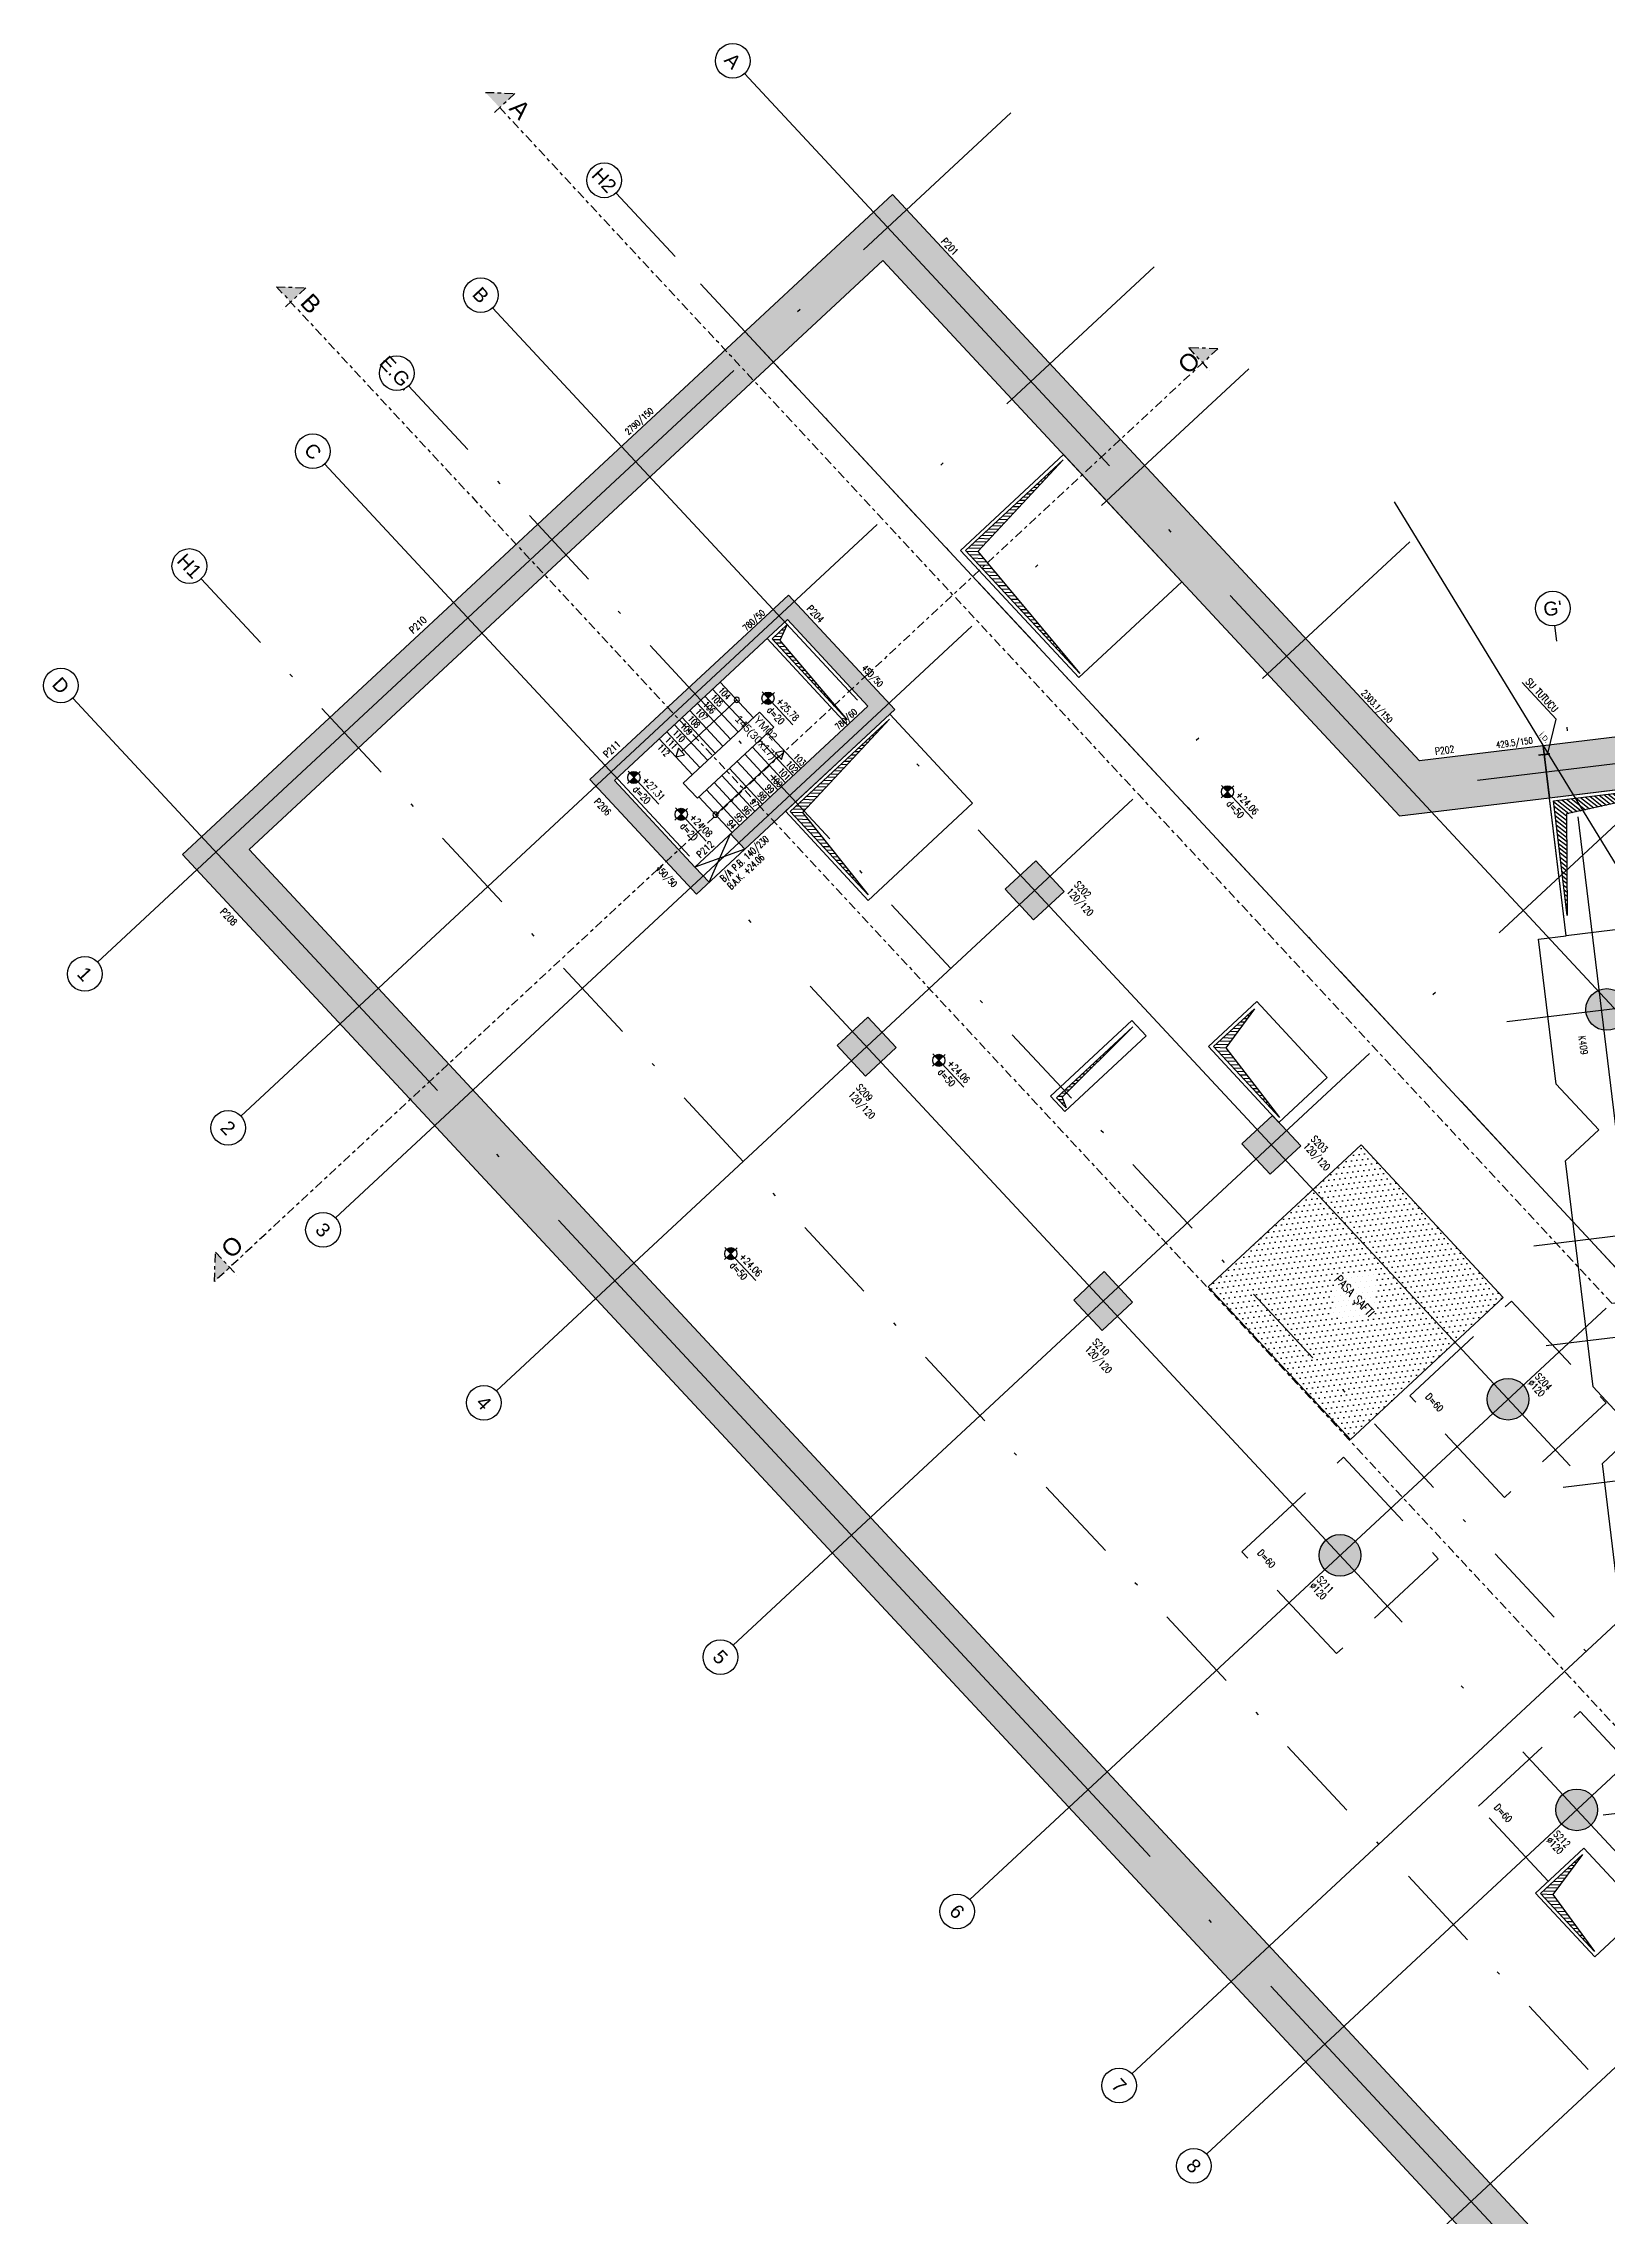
# Model space of a CAD drawing. Header units: millimetres. Extents: x 400392 to 401374, y 4543900 to 4544115.
# Drawn here: x 400391.6 to 400436.6, y 4544052.4 to 4544115 of the extents above; entities that cross this region are included whole.
import ezdxf
from ezdxf.enums import TextEntityAlignment as Align

# ---------------------------------------------------------------- set-up
doc = ezdxf.new("R2010")
doc.units = ezdxf.units.MM
for name, pattern in [('ACAD_ISO05W100', [33, 24, -3, 0, -3, 0, -3]), ('AKS', [3, 2.5, -0.25, 0, -0.25]), ('CENTER', [2, 1.25, -0.25, 0.25, -0.25]), ('CIZGI', [0.4, 0.25, -0.15]), ('CONTINU', [0]), ('DASHDOT2', [0.5, 0.25, -0.125, 0, -0.125]), ('HIDDEN', [0.375, 0.25, -0.125])]:
    doc.linetypes.add(name, pattern=pattern)
doc.layers.add('A-DETL', color=90, linetype='Continuous', lineweight=15)
for name, color, linetype in [('aks prota', 2, 'AKS'), ('boşluk prota', 2, 'Continuous'), ('boşluk taraması prota', 252, 'Continuous'), ('caks prota', 4, 'Continuous'), ('iderzi_PROTA', 3, 'Continuous'), ("İbrahim'in yazı aks", 151, 'Continuous'), ('kesit tarama prota', 252, 'Continuous'), ('kiriş prota', 6, 'Continuous'), ('kolon prota', 1, 'Continuous'), ('kolon tarama prota', 252, 'Continuous'), ('lkolon prota', 4, 'Continuous'), ('lperde prota', 4, 'Continuous'), ('merdiven prota', 2, 'Continuous'), ('metraj prota', 2, 'Continuous'), ('not yazısı prota', 6, 'Continuous'), ('not çizgisi prota', 4, 'Continuous'), ('perde prota', 1, 'Continuous'), ('PRT-AL-TUNEL_EKSENI', 14, 'DASHDOT2'), ('PRT-MI-ad_dim', 8, 'Continuous'), ('prt-s-taxis', 7, 'Continuous'), ('skesit prota', 7, 'Continuous'), ('st-s_kolon tarama', 252, 'Continuous'), ('st-s_level (kot)', 6, 'Continuous'), ('st-s_levelmark (kot işareti)', 4, 'Continuous'), ('st_s_not çizgisi', 4, 'CIZGI'), ('st_s_su tutucu', 2, 'Continuous'), ('st_s_ölçü', 4, 'Continuous'), ('taks prota', 7, 'Continuous'), ('temel prota', 6, 'Continuous'), ('tkesit prota', 7, 'Continuous'), ('tkolon prota', 6, 'Continuous'), ('tnot prota', 4, 'Continuous'), ('tperde prota', 6, 'Continuous')]:
    doc.layers.add(name, color=color, linetype=linetype)
doc.styles.add('AKS', font='romanstw.shx', dxfattribs={"height": 25})
doc.styles.add('Arial', font='Arial.ttf')
doc.styles.add('OLCU', font='romanstw.shx')
doc.styles.add('PRT-MI-a_Arial', font='Arial.ttf', dxfattribs={"height": 30})
doc.styles.add('TAKS', font='Arial Unicode.ttf')
doc.styles.add('text25_PROTA', font='Arial.ttf', dxfattribs={"height": 25})
doc.styles.add('TKIRIS', font='romanstw.shx')
doc.styles.add('tkolon', font='romanstw.shx')
doc.styles.add('TNOT', font='romanstw.shx', dxfattribs={"width": 0.8, "height": 250})
doc.styles.add('TSIMPLEX', font='romanstw.shx')
doc.dimstyles.new('1-50', dxfattribs={"dimtxt": 10, "dimasz": 4, "dimexe": 4, "dimexo": 8, "dimgap": 4, "dimtad": 1, "dimdec": 1, "dimrnd": 0.05, "dimzin": 9, "dimdsep": 46, "dimtxsty": 'OLCU', "dimblk1": 'OBLIQUE', "dimblk2": 'OBLIQUE', "dimsah": 1, "dimcen": 2, "dimdle": 4, "dimclrd": 4, "dimclre": 4, "dimclrt": 3, "dimadec": 1, "dimazin": 0, "dimtfac": 1, "dimtdec": 1, "dimtix": 1, "dimtmove": 2, "dimatfit": 3, "dimldrblk": 'OBLIQUE', "dimfxl": 1, "dimtvp": 1, "dimtolj": 1, "dimtzin": 1, "dimarcsym": 0})
pattern_1 = [(6.931826, (398997.36488, 4544993.93019), (0.059635541, 0.167169242), [0, -0.15875])]

# ---------------------------------------------------------------- blocks, each defined once
blk = doc.blocks.new('_Oblique')
at = {"layer": 'st_s_ölçü', "lineweight": -2}
blk.add_line((-0.5, -0.5), (0.5, 0.5), dxfattribs=at)
blk = doc.blocks.new('PLAN_KOT')
at = {"layer": 'st-s_levelmark (kot işareti)'}
h = blk.add_hatch(color=256, dxfattribs=at)
h.paths.add_polyline_path([(0, 17.5, 0.414214), (-17.5, 0), (0, 0)])
h.paths.add_polyline_path([(17.5, 0), (0, 0), (0, -17.5, 0.414214)])
for p, q in [((105, 0), (-25, 0)), ((0, 25), (0, -25))]:
    blk.add_line(p, q, dxfattribs=at)
blk.add_circle((0, 0), 17.5, dxfattribs=at)
at = {"layer": 'st-s_level (kot)', "color": 6, "style": 'OLCU', "width": 0.8}
for tag, p in [('KOT', (22.7, 9.8)), ('DÖŞEME_KALINLIĞI', (22.7, -27.6))]:
    blk.add_attdef(tag, p, '', height=20, dxfattribs=at)
blk = doc.blocks.new('*U91')
at = {"layer": 'metraj prota', "color": 4}
blk.add_lwpolyline([(-270, 0), (-247.5, 13), (-247.5, -13)], close=True, dxfattribs=at)
blk.add_lwpolyline([(0, 0), (-247.5, 0)], dxfattribs=at)
blk.add_circle((0, 0), 7.5, dxfattribs=at)
blk = doc.blocks.new('*U92')
at = {"layer": 'metraj prota', "color": 4}
blk.add_lwpolyline([(-240, 0), (-217.5, 13), (-217.5, -13)], close=True, dxfattribs=at)
blk.add_lwpolyline([(0, 0), (-217.5, 0)], dxfattribs=at)
blk.add_circle((0, 0), 7.5, dxfattribs=at)
blk = doc.blocks.new('D')
at = {"layer": 'st_s_su tutucu', "linetype": 'CONTINU', "ltscale": 0.2}
for p, q in [((-39988, 52508), (-39993, 52508)), ((-39993, 52508), (-39993, 52507)), ((-39993, 52507), (-39991, 52506)), ((-39993, 52449), (-39991, 52450)), ((-39993, 52448), (-39993, 52449)), ((-39988, 52448), (-39993, 52448)), ((-39991, 52499), (-39992, 52499)), ((-39992, 52499), (-39992, 52498)), ((-39992, 52498), (-39991, 52498)), ((-39991, 52489), (-39992, 52489)), ((-39992, 52489), (-39992, 52488)), ((-39992, 52488), (-39991, 52488)), ((-39991, 52479), (-39992, 52479)), ((-39992, 52479), (-39992, 52478)), ((-39992, 52478), (-39991, 52478)), ((-39992, 52468), (-39992, 52469)), ((-39992, 52469), (-39991, 52469)), ((-39991, 52468), (-39992, 52468)), ((-39992, 52458), (-39992, 52459)), ((-39992, 52459), (-39991, 52459)), ((-39991, 52458), (-39992, 52458)), ((-39991, 52506), (-39991, 52499)), ((-39991, 52498), (-39991, 52489)), ((-39991, 52488), (-39991, 52479)), ((-39991, 52469), (-39991, 52478)), ((-39991, 52459), (-39991, 52468)), ((-39991, 52450), (-39991, 52458)), ((-39990, 52506), (-39988, 52507)), ((-39990, 52499), (-39990, 52506)), ((-39989, 52499), (-39990, 52499)), ((-39990, 52489), (-39990, 52498)), ((-39990, 52498), (-39989, 52498)), ((-39989, 52489), (-39990, 52489)), ((-39990, 52479), (-39990, 52488)), ((-39990, 52488), (-39989, 52488)), ((-39989, 52479), (-39990, 52479)), ((-39990, 52478), (-39989, 52478)), ((-39990, 52478), (-39990, 52469)), ((-39990, 52469), (-39989, 52469)), ((-39989, 52468), (-39990, 52468)), ((-39990, 52468), (-39990, 52459)), ((-39990, 52459), (-39989, 52459)), ((-39989, 52458), (-39990, 52458)), ((-39990, 52458), (-39990, 52450)), ((-39990, 52450), (-39988, 52449)), ((-39989, 52498), (-39989, 52499)), ((-39989, 52488), (-39989, 52489)), ((-39989, 52478), (-39989, 52479)), ((-39989, 52469), (-39989, 52468)), ((-39989, 52459), (-39989, 52458)), ((-39988, 52507), (-39988, 52508)), ((-39988, 52449), (-39988, 52448))]:
    blk.add_line(p, q, dxfattribs=at)
blk = doc.blocks.new('Stair_Anotation')
at = {"color": 0, "style": 'PRT-MI-a_Arial'}
blk.add_attdef('M.ADI', text='', height=0.2, dxfattribs=at).set_placement((0, 0), align=Align.BOTTOM_CENTER)
blk.add_attdef('BAS.SAYI-(EN-RIHT)', text='', height=0.2, dxfattribs=at).set_placement((0, -0.08), align=Align.TOP_CENTER)

msp = doc.modelspace()

# ---------------------------------------------------------------- hatches: boundary and pattern name
at = {"layer": 'boşluk taraması prota', "ltscale": 2}
h = msp.add_hatch(dxfattribs=at)
h.set_pattern_fill('ANSI31', color=256, scale=0.03, angle=-47.07601, style=0)
h.set_pattern_definition([(357.923994, (399638.72009, 4544334.47911), (0.003450452, 0.095187483), [])])
h.paths.add_polyline_path([(400420.927, 4544102.976), (400418.478, 4544100.335), (400421.413, 4544096.83), (400418.123, 4544100.368)])
h = msp.add_hatch(dxfattribs=at)
h.set_pattern_fill('ANSI31', color=256, scale=0.03, angle=-47.07601, style=0)
h.set_pattern_definition([(357.923994, (399633.15085, 4544331.93906), (0.003450452, 0.095187483), [])])
h.paths.add_polyline_path([(400412.993, 4544098.237), (400412.775, 4544097.776), (400414.721, 4544095.498), (400412.554, 4544097.828)])
h = msp.add_hatch(dxfattribs=at)
h.set_pattern_fill('ANSI31', color=256, scale=0.03, angle=-47.07601, style=0)
h.set_pattern_definition([(357.923994, (399633.67819, 4544326.96695), (0.003450452, 0.095187483), [])])
h.paths.add_polyline_path([(400415.937, 4544095.512), (400413.436, 4544092.823), (400415.316, 4544090.453), (400413.081, 4544092.856)])
h = msp.add_hatch(dxfattribs=at)
h.set_pattern_fill('ANSI31', color=256, scale=0.03, angle=-83.07601, style=0)
h.set_pattern_definition([(321.923994, (399942.09263, 4544740.68775), (0.058741273, 0.074980167), [])])
h.paths.add_polyline_path([(400439.695, 4544093.732), (400435.411, 4544092.785), (400435.437, 4544089.861), (400435.036, 4544093.167)])
h = msp.add_hatch(dxfattribs=at)
h.set_pattern_fill('ANSI31', color=256, scale=0.03, angle=-47.07601, style=0)
h.set_pattern_definition([(357.923994, (399645.85634, 4544320.19837), (0.003450452, 0.095187483), [])])
h.paths.add_polyline_path([(400426.435, 4544087.181), (400425.614, 4544086.054), (400427.159, 4544084.045), (400425.259, 4544086.088)])
h = msp.add_hatch(dxfattribs=at)
h.set_pattern_fill('ANSI31', color=256, scale=0.03, angle=-47.07601, style=0)
h.set_pattern_definition([(357.923994, (399201.70721, 4544774.21625), (0.0034504516, 0.095187483), [])])
h.paths.add_polyline_path([(400422.939, 4544086.661), (400420.905, 4544084.634), (400421.015, 4544084.325), (400420.743, 4544084.618)])
h = msp.add_hatch(dxfattribs=at)
h.set_pattern_fill('ANSI31', color=256, scale=0.03, angle=-47.07601, style=0)
h.set_pattern_definition([(357.923994, (399655.26253, 4544295.82973), (0.003450452, 0.095187483), [])])
h.paths.add_polyline_path([(400435.872, 4544062.841), (400435.021, 4544061.686), (400436.22, 4544060.047), (400434.665, 4544061.719)])
at = {"layer": 'kesit tarama prota'}
h = msp.add_hatch(color=256, dxfattribs=at)
h.dxf.hatch_style = 1
h.paths.add_polyline_path([(400405.158, 4544113.523), (400404.31, 4544113.554), (400404.719, 4544113.115)])
h = msp.add_hatch(color=256, dxfattribs=at)
h.dxf.hatch_style = 1
h.paths.add_polyline_path([(400399.142, 4544107.928), (400398.294, 4544107.959), (400398.702, 4544107.519)])
h = msp.add_hatch(color=256, dxfattribs=at)
h.dxf.hatch_style = 1
h.paths.add_polyline_path([(400424.533, 4544106.206), (400425.381, 4544106.176), (400424.942, 4544105.767)])
h = msp.add_hatch(color=256, dxfattribs=at)
h.dxf.hatch_style = 1
h.paths.add_polyline_path([(400396.542, 4544080.173), (400396.511, 4544079.325), (400396.951, 4544079.734)])
at = {"layer": 'kolon tarama prota'}
h = msp.add_hatch(color=256, dxfattribs=at)
h.dxf.hatch_style = 1
h.paths.add_polyline_path([(400441.059, 4544042.73), (400440.752, 4544045.263), (400397.51, 4544091.758), (400415.743, 4544108.715), (400430.611, 4544092.73), (400434.924, 4544093.254), (400434.743, 4544094.743), (400431.188, 4544094.311), (400416.025, 4544110.616), (400395.595, 4544091.615)])
h = msp.add_hatch(color=256, dxfattribs=at)
h.dxf.hatch_style = 1
h.paths.add_polyline_path([(400477.132, 4544099.89), (400459.561, 4544097.756), (400459.512, 4544098.154), (400458.718, 4544098.057), (400458.766, 4544097.66), (400453.108, 4544096.973), (400453.06, 4544097.37), (400452.266, 4544097.274), (400452.314, 4544096.876), (400434.743, 4544094.743), (400434.924, 4544093.254), (400475.823, 4544098.22), (400483.38, 4544035.99), (400485.118, 4544034.122), (400484.811, 4544036.655)])
h = msp.add_hatch(color=256, dxfattribs=at)
h.dxf.hatch_style = 1
h.paths.add_polyline_path([(400416.089, 4544095.79), (400413.024, 4544099.085), (400407.312, 4544093.773), (400410.377, 4544090.478), (400410.743, 4544090.818), (400408.019, 4544093.747), (400412.998, 4544098.378), (400415.314, 4544095.889), (400411.36, 4544092.211), (400411.768, 4544091.772)])
h = msp.add_hatch(color=256, dxfattribs=at)
h.dxf.hatch_style = 1
h.paths.add_polyline_path([(400420.141, 4544091.433), (400420.958, 4544090.554), (400420.079, 4544089.737), (400419.262, 4544090.616)])
h = msp.add_hatch(color=256, dxfattribs=at)
h.dxf.hatch_style = 1
edge = h.paths.add_edge_path()
edge.add_arc((400436.571, 4544087.158), 0.6, -47.07601, 312.92399)
h = msp.add_hatch(color=256, dxfattribs=at)
h.dxf.hatch_style = 1
h.paths.add_polyline_path([(400415.308, 4544086.938), (400416.125, 4544086.059), (400415.246, 4544085.242), (400414.429, 4544086.121)])
h = msp.add_hatch(color=256, dxfattribs=at)
h.dxf.hatch_style = 1
h.paths.add_polyline_path([(400426.951, 4544084.11), (400427.768, 4544083.231), (400426.889, 4544082.414), (400426.072, 4544083.293)])
h = msp.add_hatch(color=256, dxfattribs=at)
h.dxf.hatch_style = 1
h.paths.add_polyline_path([(400422.114, 4544079.612), (400422.931, 4544078.733), (400422.052, 4544077.916), (400421.235, 4544078.794)])
h = msp.add_hatch(color=256, dxfattribs=at)
h.dxf.hatch_style = 1
edge = h.paths.add_edge_path()
edge.add_arc((400433.731, 4544075.94), 0.6, -47.07601, 312.92399)
h = msp.add_hatch(color=256, dxfattribs=at)
h.dxf.hatch_style = 1
edge = h.paths.add_edge_path()
edge.add_arc((400428.898, 4544071.445), 0.6, -47.07601, 312.92399)
h = msp.add_hatch(color=256, dxfattribs=at)
h.dxf.hatch_style = 1
edge = h.paths.add_edge_path()
edge.add_arc((400435.708, 4544064.122), 0.6, -47.07601, 312.92399)
at = {"layer": 'st-s_kolon tarama', "ltscale": 0.001}
h = msp.add_hatch(dxfattribs=at)
h.set_pattern_fill('DOTS', color=253, scale=0.1, angle=6.93183)
h.set_pattern_definition(pattern_1)
h.paths.add_polyline_path([(400429.501, 4544083.263), (400433.587, 4544078.869), (400429.194, 4544074.783), (400425.107, 4544079.177)])
h = msp.add_hatch(dxfattribs=at)
h.set_pattern_fill('DOTS', color=253, scale=0.1, angle=6.93183)
h.set_pattern_definition(pattern_1)
h.paths.add_polyline_path([(400429.501, 4544083.263), (400433.587, 4544078.869), (400429.194, 4544074.783), (400425.107, 4544079.177)])

# ---------------------------------------------------------------- linework, layer by layer
at = {"layer": 'A-DETL', "color": 1, "lineweight": 5}
msp.add_lwpolyline([(400410.498, 4544108.041), (400518.406, 4543992.016)], dxfattribs=at)
at = {"layer": 'aks prota', "ltscale": 10}
for p, q in [((400524.76, 4543992.599), (400411.764, 4544114.095)), ((400393.15, 4544088.522), (400419.426, 4544112.96)), ((400397.27, 4544084.092), (400423.547, 4544108.53)), ((400517.511, 4543985.857), (400404.515, 4544107.353)), ((400399.994, 4544081.163), (400426.271, 4544105.601)), ((400512.678, 4543981.362), (400399.682, 4544102.858)), ((400404.625, 4544076.183), (400430.902, 4544100.622)), ((400432.848, 4544093.757), (400479.207, 4544099.387)), ((400442.389, 4544038.001), (400435.078, 4544098.205)), ((400505.428, 4543974.62), (400392.433, 4544096.116)), ((400411.435, 4544068.861), (400438.034, 4544093.599)), ((400433.692, 4544086.808), (400480.051, 4544092.438)), ((400434.475, 4544080.356), (400480.835, 4544085.985)), ((400418.246, 4544061.538), (400443.644, 4544085.159)), ((400422.904, 4544056.529), (400448.302, 4544080.15)), ((400435.319, 4544073.407), (400481.679, 4544079.036)), ((400425.065, 4544054.224), (400450.597, 4544077.97)), ((400429.264, 4544049.69), (400454.797, 4544073.436)), ((400436.465, 4544063.976), (400482.824, 4544069.606))]:
    msp.add_line(p, q, dxfattribs=at)
at = {"layer": 'boşluk prota', "ltscale": 0.05}
for points in [[(400420.927, 4544102.976), (400418.478, 4544100.335), (400421.413, 4544096.83), (400418.123, 4544100.368)], [(400412.993, 4544098.237), (400412.775, 4544097.776), (400414.721, 4544095.498), (400412.554, 4544097.828)], [(400415.937, 4544095.512), (400413.436, 4544092.823), (400415.316, 4544090.453), (400413.081, 4544092.856)], [(400439.695, 4544093.732), (400435.411, 4544092.785), (400435.437, 4544089.861), (400435.036, 4544093.167)], [(400426.435, 4544087.181), (400425.614, 4544086.054), (400427.159, 4544084.045), (400425.259, 4544086.088)], [(400422.939, 4544086.661), (400420.905, 4544084.634), (400421.015, 4544084.325), (400420.743, 4544084.618)], [(400435.872, 4544062.841), (400435.021, 4544061.686), (400436.22, 4544060.047), (400434.665, 4544061.719)]]:
    msp.add_lwpolyline(points, close=True, dxfattribs=at)
at = {"layer": 'caks prota', "ltscale": 0.05}
for centre in [(400411.424, 4544114.461), (400407.726, 4544111.022), (400404.175, 4544107.719), (400401.758, 4544105.471), (400399.342, 4544103.224), (400395.79, 4544099.921), (400435.018, 4544098.701), (400392.092, 4544096.482), (400392.784, 4544088.181), (400396.904, 4544083.751), (400399.636, 4544080.814), (400404.264, 4544075.838), (400411.069, 4544068.52), (400417.879, 4544061.197), (400422.54, 4544056.187), (400424.689, 4544053.875)]:
    msp.add_circle(centre, 0.5, dxfattribs=at)
at = {"layer": 'iderzi_PROTA', "linetype": 'ACAD_ISO05W100', "lineweight": 30, "ltscale": 2}
msp.add_lwpolyline([(400441.059, 4544042.73), (400440.752, 4544045.263), (400439.825, 4544046.26), (400439.188, 4544051.515), (400440.141, 4544052.401), (400438.921, 4544053.715), (400438.145, 4544060.104), (400439.101, 4544060.993), (400437.877, 4544062.308), (400437.176, 4544068.08), (400438.132, 4544068.968), (400436.908, 4544070.285), (400436.445, 4544074.092), (400437.401, 4544074.981), (400436.178, 4544076.297), (400435.387, 4544082.804), (400436.343, 4544083.693), (400435.12, 4544085.009), (400434.612, 4544089.186), (400435.407, 4544089.282), (400434.744, 4544094.743)], dxfattribs=at)
at = {"layer": 'kiriş prota'}
msp.add_line((400436.413, 4544093.435), (400436.413, 4544093.434), dxfattribs=at)
for points in [[(400420.939, 4544103.129), (400424.344, 4544099.468), (400421.378, 4544096.71), (400417.973, 4544100.371)], [(400412.194, 4544095.719), (400409.998, 4544093.675), (400410.406, 4544093.236), (400412.603, 4544095.279)], [(400415.942, 4544095.653), (400418.326, 4544093.091), (400415.323, 4544090.298), (400412.94, 4544092.861)], [(400426.501, 4544087.384), (400428.53, 4544085.202), (400427.139, 4544083.908), (400425.109, 4544086.09)], [(400422.911, 4544086.839), (400423.319, 4544086.4), (400420.976, 4544084.221), (400420.567, 4544084.66)], [(400435.915, 4544063.018), (400437.618, 4544061.187), (400436.227, 4544059.893), (400434.524, 4544061.724)]]:
    msp.add_lwpolyline(points, close=True, dxfattribs=at)
for points in [[(400412.412, 4544097.833), (400414.728, 4544095.344)], [(400439.782, 4544093.844), (400440.264, 4544089.872), (400435.407, 4544089.282), (400434.925, 4544093.254), (400439.777, 4544093.843)], [(400429.501, 4544083.263), (400433.587, 4544078.869), (400429.194, 4544074.783), (400425.107, 4544079.177), (400429.501, 4544083.263)], [(400429.501, 4544083.263), (400433.587, 4544078.869), (400429.194, 4544074.783), (400425.107, 4544079.177), (400429.501, 4544083.263)]]:
    msp.add_lwpolyline(points, dxfattribs=at)
at = {"layer": 'kolon prota', "color": 1}
for points in [[(400420.141, 4544091.433), (400420.958, 4544090.554), (400420.079, 4544089.737), (400419.262, 4544090.616)], [(400415.308, 4544086.938), (400416.125, 4544086.059), (400415.246, 4544085.242), (400414.429, 4544086.121)], [(400426.951, 4544084.11), (400427.768, 4544083.231), (400426.889, 4544082.414), (400426.072, 4544083.293)], [(400422.114, 4544079.612), (400422.931, 4544078.733), (400422.052, 4544077.916), (400421.235, 4544078.794)]]:
    msp.add_lwpolyline(points, close=True, dxfattribs=at)
for centre in [(400436.571, 4544087.158), (400433.731, 4544075.94), (400428.898, 4544071.445), (400435.708, 4544064.122)]:
    msp.add_circle(centre, 0.6, dxfattribs=at)
at = {"layer": 'merdiven prota', "linetype": 'HIDDEN', "ltscale": 10}
for p, q in [((400411.799, 4544095.351), (400410.845, 4544096.376)), ((400412.019, 4544095.555), (400411.065, 4544096.58)), ((400411.14, 4544094.738), (400410.186, 4544095.763)), ((400411.36, 4544094.942), (400410.406, 4544095.967)), ((400411.579, 4544095.146), (400410.626, 4544096.172)), ((400410.481, 4544094.125), (400409.527, 4544095.15)), ((400410.701, 4544094.329), (400409.747, 4544095.354)), ((400410.92, 4544094.534), (400409.967, 4544095.559)), ((400413.381, 4544094.091), (400412.427, 4544095.116)), ((400410.261, 4544093.921), (400409.308, 4544094.946)), ((400412.722, 4544093.478), (400411.768, 4544094.503)), ((400412.941, 4544093.682), (400411.988, 4544094.707)), ((400413.161, 4544093.886), (400412.208, 4544094.911)), ((400412.063, 4544092.865), (400411.109, 4544093.89)), ((400412.282, 4544093.069), (400411.329, 4544094.094)), ((400412.502, 4544093.273), (400411.548, 4544094.299)), ((400411.404, 4544092.252), (400410.45, 4544093.277)), ((400411.623, 4544092.456), (400410.67, 4544093.481)), ((400411.843, 4544092.66), (400410.889, 4544093.686))]:
    msp.add_line(p, q, dxfattribs=at)
msp.add_lwpolyline([(400411.36, 4544092.211), (400411.768, 4544091.772), (400410.334, 4544091.258), (400410.743, 4544090.818), (400411.36, 4544092.211)], dxfattribs=at)
at = {"layer": 'perde prota'}
for points in [[(400441.059, 4544042.73), (400440.752, 4544045.263), (400397.51, 4544091.758), (400415.743, 4544108.715), (400430.611, 4544092.73), (400434.924, 4544093.254), (400434.743, 4544094.743), (400431.188, 4544094.311), (400416.025, 4544110.616), (400395.595, 4544091.615)], [(400452.314, 4544096.876), (400434.743, 4544094.743), (400434.924, 4544093.254), (400475.823, 4544098.22), (400483.38, 4544035.99), (400485.118, 4544034.122), (400477.132, 4544099.89), (400459.561, 4544097.756), (400459.512, 4544098.154), (400458.718, 4544098.057), (400458.766, 4544097.66), (400453.108, 4544096.973), (400453.06, 4544097.37), (400452.266, 4544097.274)], [(400413.024, 4544099.085), (400416.089, 4544095.79), (400410.377, 4544090.478), (400407.312, 4544093.773)], [(400412.998, 4544098.378), (400415.314, 4544095.889), (400410.334, 4544091.258), (400408.019, 4544093.747)]]:
    msp.add_lwpolyline(points, close=True, dxfattribs=at)
at = {"layer": 'PRT-AL-TUNEL_EKSENI', "ltscale": 10}
for p, q in [((400408.067, 4544110.656), (400521.062, 4543989.16)), ((400402.099, 4544105.105), (400515.094, 4543983.61)), ((400396.131, 4544099.555), (400509.126, 4543978.059)), ((400434.824, 4544077.483), (400481.184, 4544083.113))]:
    msp.add_line(p, q, dxfattribs=at)
at = {"layer": 'skesit prota', "linetype": 'CENTER', "ltscale": 0.2}
for p, q in [((400404.31, 4544113.554), (400405.158, 4544113.523)), ((400405.158, 4544113.523), (400404.499, 4544112.911)), ((400398.294, 4544107.959), (400399.142, 4544107.928)), ((400399.142, 4544107.928), (400398.483, 4544107.315)), ((400424.533, 4544106.206), (400425.146, 4544105.547)), ((400425.381, 4544106.176), (400424.533, 4544106.206)), ((400396.511, 4544079.325), (400396.542, 4544080.173)), ((400396.542, 4544080.173), (400397.155, 4544079.514))]:
    msp.add_line(p, q, dxfattribs=at)
for points in [[(400485.584, 4544084.631), (400436.728, 4544078.698), (400404.719, 4544113.115)], [(400398.294, 4544107.959), (400511.876, 4543985.832)], [(400425.381, 4544106.176), (400396.511, 4544079.325)]]:
    msp.add_lwpolyline(points, dxfattribs=at)
at = {"layer": 'temel prota', "linetype": 'HIDDEN', "ltscale": 10}
for points in [[(400433.833, 4544078.766), (400436.557, 4544075.837), (400433.628, 4544073.113), (400430.904, 4544076.042)], [(400429, 4544074.271), (400431.724, 4544071.342), (400428.795, 4544068.618), (400426.071, 4544071.547)]]:
    msp.add_lwpolyline(points, close=True, dxfattribs=at)
msp.add_lwpolyline([(400434.89, 4544062.065), (400432.881, 4544064.225), (400435.81, 4544066.949), (400437.538, 4544065.091)], dxfattribs=at)

# ---------------------------------------------------------------- block references
at = {"layer": 'PRT-MI-ad_dim', "xscale": -0.01, "yscale": 0.01, "zscale": 0.01}
for name, p, rotation in [('*U92', (400411.542, 4544096.068), 222.9239931255674), ('*U91', (400410.927, 4544092.764), 42.92399312556737)]:
    msp.add_blockref(name, p, dxfattribs=dict(at, rotation=rotation))
at = {"layer": 'prt-s-taxis'}
ref = msp.add_blockref('Stair_Anotation', (400412.243, 4544095.128), dxfattribs=dict(at, xscale=-1.125, yscale=1.125, zscale=1.125, rotation=312.9239939241973))
ref.add_attrib('M.ADI', 'YM02', dxfattribs={"layer": '0', "color": 0, "height": 0.225, "rotation": 312.92399, "style": 'PRT-MI-a_Arial'}).set_placement((400412.237, 4544095.134), align=Align.BOTTOM_CENTER)
ref.add_attrib('BAS.SAYI-(EN-RIHT)', '145(30x17)', dxfattribs={"layer": '0', "color": 0, "height": 0.225, "rotation": 312.92399, "style": 'PRT-MI-a_Arial'}).set_placement((400412.176, 4544095.068), align=Align.TOP_CENTER)
at = {"layer": 'st-s_level (kot)', "linetype": 'CONTINU', "ltscale": 0.1, "xscale": 0.01, "yscale": 0.01, "zscale": 0.01, "rotation": 312.9239939588403}
for p, values in [((400412.439, 4544096.115), {'KOT': '+25.78', 'DÖŞEME_KALINLIĞI': 'd=20'}), ((400408.581, 4544093.835), {'KOT': '+27.31', 'DÖŞEME_KALINLIĞI': 'd=20'}), ((400425.66, 4544093.42), {'KOT': '+24.06', 'DÖŞEME_KALINLIĞI': 'd=50'}), ((400409.943, 4544092.774), {'KOT': '+24.08', 'DÖŞEME_KALINLIĞI': 'd=20'}), ((400417.354, 4544085.694), {'KOT': '+24.06', 'DÖŞEME_KALINLIĞI': 'd=50'}), ((400411.37, 4544080.129), {'KOT': '+24.06', 'DÖŞEME_KALINLIĞI': 'd=50'})]:
    msp.add_blockref('PLAN_KOT', p, dxfattribs=at).add_auto_attribs(values)
at = {"layer": 'st_s_ölçü', "xscale": 0.004999999999999998, "yscale": 0.004999999999999998, "zscale": 0.004999999999999998, "rotation": 276.9239943718327}
msp.add_blockref('D', (400198.4, 4543864.37), dxfattribs=at)

# ---------------------------------------------------------------- texts
at = {"layer": 'iderzi_PROTA', "linetype": 'ACAD_ISO05W100', "style": 'text25_PROTA'}
msp.add_text('İ.D.', height=0.15, rotation=312.92399, dxfattribs=at).set_placement((400434.611, 4544095.051))
at = {"layer": "İbrahim'in yazı aks", "style": 'TAKS'}
msp.add_text('D', height=0.4, rotation=312.92399, dxfattribs=at).set_placement((400392.092, 4544096.482), align=Align.MIDDLE_CENTER)
msp.add_text('D', height=0.4, rotation=312.92399, dxfattribs=at).set_placement((400392.092, 4544096.482), align=Align.MIDDLE_CENTER)
msp.add_text('D', height=0.4, rotation=312.92399, dxfattribs=at).set_placement((400392.092, 4544096.482), align=Align.MIDDLE_CENTER)
msp.add_text('D', height=0.4, rotation=312.92399, dxfattribs=at).set_placement((400392.092, 4544096.482), align=Align.MIDDLE_CENTER)
msp.add_text('D', height=0.4, rotation=312.92399, dxfattribs=at).set_placement((400392.092, 4544096.482), align=Align.MIDDLE_CENTER)
at = {"layer": 'kiriş prota', "ltscale": 0.05, "style": 'TKIRIS', "width": 0.8}
msp.add_text('K409', height=0.2, rotation=278.16114, dxfattribs=at).set_placement((400435.854, 4544086.407), align=Align.MIDDLE_LEFT)
at = {"layer": 'lkolon prota', "style": 'tkolon', "width": 0.8}
for s, p in [('120/120', (400421.013, 4544090.537)), ('120/120', (400414.733, 4544084.696)), ('120/120', (400427.824, 4544083.214)), ('120/120', (400421.543, 4544077.373)), ('%%C120', (400434.289, 4544076.39)), ('%%C120', (400428.009, 4544070.549)), ('%%C120', (400434.819, 4544063.227))]:
    msp.add_text(s, height=0.2, rotation=312.92399, dxfattribs=at).set_placement(p)
at = {"layer": 'lperde prota', "style": 'tkolon', "width": 0.8}
for s, rotation, p in [('2790/150', 42.56351, (400408.364, 4544103.751)), ('780/50', 42.56351, (400411.755, 4544098.102)), ('450/50', 312.56351, (400415.191, 4544097.035)), ('2303.1/150', 312.56351, (400429.562, 4544096.317)), ('780/60', 42.56351, (400414.407, 4544095.258)), ('429.5/150', 7.39329, (400433.388, 4544094.77)), ('450/50', 312.56351, (400409.265, 4544091.271))]:
    msp.add_text(s, height=0.18, rotation=rotation, dxfattribs=at).set_placement(p, align=Align.MIDDLE_LEFT)
at = {"layer": 'not yazısı prota', "ltscale": 0.05, "style": 'TSIMPLEX', "width": 0.8}
msp.add_text('SU TUTUCU', height=0.2, rotation=312.92399, dxfattribs=at).set_placement((400434.219, 4544096.58))
at = {"layer": 'not yazısı prota', "style": 'AKS', "width": 0.8}
msp.add_text('PASA ŞAFTI', height=0.25, rotation=312.92399, dxfattribs=at).set_placement((400429.224, 4544078.826), align=Align.CENTER)
at = {"layer": 'st-s_level (kot)', "color": 6, "style": 'OLCU', "width": 0.8}
for p in [(400431.339, 4544075.996), (400426.506, 4544071.501), (400433.316, 4544064.178)]:
    msp.add_attdef('D=60', p, '', height=0.2, rotation=312.92399, dxfattribs=at)
at = {"layer": 'st_s_not çizgisi', "ltscale": 0.05, "style": 'tkolon', "width": 0.8}
for s, p in [('104', (400411.064, 4544096.39)), ('107', (400410.405, 4544095.777)), ('106', (400410.625, 4544095.981)), ('105', (400410.844, 4544096.186)), ('110', (400409.746, 4544095.164)), ('109', (400409.966, 4544095.369)), ('108', (400410.185, 4544095.573)), ('112', (400409.306, 4544094.756)), ('111', (400409.526, 4544094.96)), ('103', (400413.224, 4544094.482)), ('100', (400412.561, 4544093.865)), ('101', (400412.781, 4544094.069)), ('102', (400413.001, 4544094.274)), ('97', (400411.964, 4544093.186)), ('98', (400412.184, 4544093.39)), ('99', (400412.403, 4544093.594)), ('94', (400411.305, 4544092.573)), ('95', (400411.525, 4544092.777)), ('96', (400411.744, 4544092.981))]:
    msp.add_text(s, height=0.18, rotation=312.92399, dxfattribs=at).set_placement(p, align=Align.MIDDLE_LEFT)
at = {"layer": 'taks prota', "style": 'TAKS'}
for s, rotation, p in [('A', 312.92399, (400411.424, 4544114.461)), ('H2', 312.92399, (400407.726, 4544111.022)), ('B', 312.92399, (400404.175, 4544107.719)), ('E.G.', 312.92399, (400401.758, 4544105.471)), ('C', 312.92399, (400399.342, 4544103.224)), ('H1', 312.92399, (400395.79, 4544099.921)), ("G'", 6.42916, (400435.018, 4544098.701)), ('D', 312.92399, (400392.092, 4544096.482)), ('1', 312.92399, (400392.784, 4544088.181)), ('2', 312.92399, (400396.904, 4544083.751)), ('3', 312.92399, (400399.636, 4544080.814)), ('4', 312.92399, (400404.264, 4544075.838)), ('5', 312.92399, (400411.069, 4544068.52)), ('6', 312.92399, (400417.879, 4544061.197)), ('7', 312.92399, (400422.54, 4544056.187)), ('8', 312.92399, (400424.689, 4544053.875))]:
    msp.add_text(s, height=0.4, rotation=rotation, dxfattribs=at).set_placement(p, align=Align.MIDDLE_CENTER)
at = {"layer": 'tkesit prota', "style": 'Arial'}
for s, rotation, p in [('A', 312.92399, (400404.965, 4544113.071)), ('B', 312.92399, (400398.948, 4544107.475)), ('O', 42.92399, (400424.522, 4544105.411)), ('O', 42.92399, (400396.992, 4544079.96))]:
    msp.add_text(s, height=0.5, rotation=rotation, dxfattribs=at).set_placement(p)
at = {"layer": 'tkolon prota', "style": 'tkolon', "width": 0.8}
for s, p in [('S202', (400421.233, 4544090.741)), ('S209', (400414.953, 4544084.9)), ('S203', (400428.043, 4544083.418)), ('S210', (400421.759, 4544077.574)), ('S204', (400434.492, 4544076.579)), ('S211', (400428.211, 4544070.738)), ('S212', (400435.022, 4544063.416))]:
    msp.add_text(s, height=0.2, rotation=312.92399, dxfattribs=at).set_placement(p)
at = {"layer": 'tnot prota', "style": 'TNOT', "width": 0.7}
for s, p in [('B/A P.B. 140/230', (400411.108, 4544090.891)), ('B.A.K. +24.06', (400411.312, 4544090.672))]:
    msp.add_text(s, height=0.2, rotation=42.92399, dxfattribs=at).set_placement(p, align=Align.MIDDLE_LEFT)
at = {"layer": 'tperde prota', "style": 'tkolon', "width": 0.8}
for s, rotation, p in [('P201', 313.39329, (400417.479, 4544109.318)), ('P204', 313.39329, (400413.612, 4544098.744)), ('P210', 43.39329, (400402.163, 4544098.037)), ('P211', 43.39329, (400407.747, 4544094.461)), ('P202', 7.39329, (400431.633, 4544094.583)), ('P206', 313.39329, (400407.49, 4544093.19)), ('P212', 43.39329, (400410.43, 4544091.577)), ('P208', 313.39329, (400396.732, 4544090.023))]:
    msp.add_text(s, height=0.2, rotation=rotation, dxfattribs=at).set_placement(p, align=Align.MIDDLE_LEFT)

# ---------------------------------------------------------------- leaders
at = {"layer": 'not çizgisi prota'}
msp.add_leader([(400434.875, 4544094.523), (400435.115, 4544095.516), (400434.136, 4544096.569)], dimstyle='1-50', override={"dimasz": 12, "dimgap": 4, "dimtad": 0}, dxfattribs=at)

doc.saveas('drawing.dxf')
